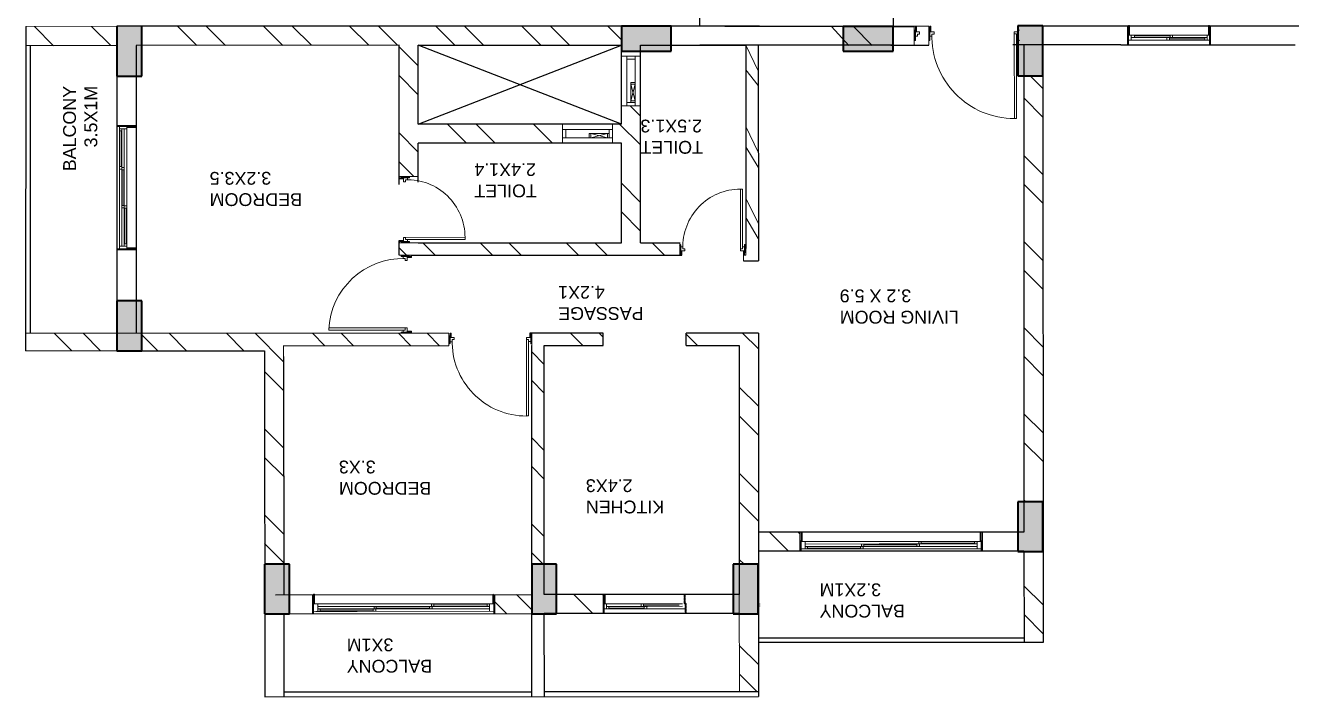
# Model space of a CAD drawing. Header units: metres. Extents: x 29392 to 32022, y 3934 to 33962.
# Drawn here: x 29439.86 to 29455.12, y 4125.89 to 4133.98 of the extents above; entities that cross this region are included whole.
import ezdxf

# ---------------------------------------------------------------- set-up
doc = ezdxf.new("R2010")
doc.units = ezdxf.units.M
doc.linetypes.add('DASHED2', pattern=[9.525, 6.35, -3.175])
doc.linetypes.add('HIDDEN2', pattern=[4.7625, 3.175, -1.5875])
for name, color, linetype, lineweight in [('COLUMN', 7, 'Continuous', 40), ('DOOR', 7, 'Continuous', 20), ('finiture', 7, 'Continuous', 20), ('text', 7, 'Continuous', 5)]:
    doc.layers.add(name, color=color, linetype=linetype, lineweight=lineweight)
doc.styles.add('Annotative', font='arial.ttf')

msp = doc.modelspace()

# ---------------------------------------------------------------- hatches: boundary and pattern name
h = msp.add_hatch()
h.set_pattern_fill('ANSI31', color=256, scale=0.002, angle=89.9774)
h.set_pattern_definition([(134.9774053, (29483.0238415, 3967.0144254), (-0.0044918984, -0.00448835702), [])])
h.paths.add_polyline_path([(29444.488, 4132.141, 1), (29444.488, 4132.153), (29444.397, 4132.153), (29444.397, 4132.141)])
h.paths.add_polyline_path([(29444.418, 4132.129), (29444.418, 4132.141), (29444.397, 4132.141), (29444.366, 4132.141), (29444.366, 4132.129)])
h.paths.add_polyline_path([(29444.488, 4131.36, 1), (29444.488, 4131.372), (29444.397, 4131.372), (29444.397, 4131.36)])
h.paths.add_polyline_path([(29444.419, 4131.372), (29444.419, 4131.384), (29444.367, 4131.384), (29444.367, 4131.372)])
h = msp.add_hatch()
h.set_pattern_fill('ANSI31', color=256, scale=0.002, angle=179.9774)
h.set_pattern_definition([(224.9774053, (29612.7015285, 4246.685973), (0.00448835702, -0.0044918984), [])])
h.paths.add_polyline_path([(29447.762, 4131.329, 1), (29447.75, 4131.329), (29447.75, 4131.238), (29447.762, 4131.238)])
h.paths.add_polyline_path([(29447.774, 4131.26), (29447.762, 4131.26), (29447.762, 4131.238), (29447.762, 4131.208), (29447.774, 4131.208)])
h.paths.add_polyline_path([(29448.543, 4131.33, 1), (29448.531, 4131.33), (29448.531, 4131.239), (29448.543, 4131.239)])
h.paths.add_polyline_path([(29448.531, 4131.26), (29448.519, 4131.26), (29448.519, 4131.209), (29448.531, 4131.209)])
at = {"layer": 'COLUMN'}
h = msp.add_hatch(color=256, dxfattribs=at)
h.dxf.hatch_style = 1
h.paths.add_polyline_path([(29441.266, 4133.966), (29440.966, 4133.966), (29440.966, 4133.366), (29441.266, 4133.366)])
h = msp.add_hatch(color=256, dxfattribs=at)
h.dxf.hatch_style = 1
h.paths.add_polyline_path([(29447.046, 4133.968), (29447.046, 4133.668), (29447.646, 4133.668), (29447.646, 4133.968)])
h = msp.add_hatch(color=256, dxfattribs=at)
h.dxf.hatch_style = 1
h.paths.add_polyline_path([(29449.72, 4133.965), (29449.72, 4133.665), (29450.32, 4133.665), (29450.32, 4133.965)])
h = msp.add_hatch(color=256, dxfattribs=at)
h.dxf.hatch_style = 1
h.paths.add_polyline_path([(29452.126, 4133.97), (29451.826, 4133.97), (29451.826, 4133.37), (29452.126, 4133.37)])
h = msp.add_hatch(color=256, dxfattribs=at)
h.dxf.hatch_style = 1
h.paths.add_polyline_path([(29441.266, 4130.657), (29440.966, 4130.657), (29440.966, 4130.057), (29441.266, 4130.057)])
h = msp.add_hatch(color=256, dxfattribs=at)
h.dxf.hatch_style = 1
h.paths.add_polyline_path([(29452.126, 4128.235), (29451.826, 4128.235), (29451.826, 4127.635), (29452.126, 4127.635)])
h = msp.add_hatch(color=256, dxfattribs=at)
h.dxf.hatch_style = 1
h.paths.add_polyline_path([(29443.044, 4127.486), (29442.744, 4127.486), (29442.744, 4126.886), (29443.044, 4126.886)])
h = msp.add_hatch(color=256, dxfattribs=at)
h.dxf.hatch_style = 1
h.paths.add_polyline_path([(29446.265, 4127.485), (29445.965, 4127.485), (29445.965, 4126.885), (29446.265, 4126.885)])
h = msp.add_hatch(color=256, dxfattribs=at)
h.dxf.hatch_style = 1
h.paths.add_polyline_path([(29448.695, 4127.485), (29448.395, 4127.485), (29448.395, 4126.885), (29448.695, 4126.885)])
at = {"layer": 'DOOR'}
h = msp.add_hatch(dxfattribs=at)
h.set_pattern_fill('ANSI31', color=256, scale=0.001, angle=-180.0226)
h.set_pattern_definition([(224.9774053, (29679.9136584, 4214.2165066), (0.00224417851, -0.0022459492), [])])
h.paths.add_polyline_path([(29454.133, 4133.748, 1), (29454.145, 4133.748), (29454.145, 4133.868), (29454.133, 4133.868)])
h.paths.add_polyline_path([(29454.121, 4133.859), (29454.133, 4133.859), (29454.133, 4133.97, 1), (29454.121, 4133.97)])
h.paths.add_polyline_path([(29453.147, 4133.748, 1), (29453.159, 4133.748), (29453.159, 4133.869), (29453.147, 4133.869)])
h.paths.add_polyline_path([(29453.159, 4133.859), (29453.171, 4133.859), (29453.171, 4133.971, 1), (29453.159, 4133.971)])
h = msp.add_hatch(dxfattribs=at)
h.set_pattern_fill('ANSI31', color=256, scale=0.001, angle=-90.0226)
h.set_pattern_definition([(314.9774053, (29404.5077694, 4331.2803297), (0.0022459492, 0.00224417851), [])])
h.paths.add_polyline_path([(29440.973, 4132.757, -1), (29440.973, 4132.769), (29441.094, 4132.769), (29441.094, 4132.757)])
h.paths.add_polyline_path([(29441.085, 4132.745), (29441.085, 4132.757), (29441.196, 4132.757, -1), (29441.196, 4132.745)])
h.paths.add_polyline_path([(29440.974, 4131.273, -1), (29440.974, 4131.285), (29441.094, 4131.285), (29441.094, 4131.273)])
h.paths.add_polyline_path([(29441.085, 4131.285), (29441.085, 4131.297), (29441.197, 4131.297, -1), (29441.197, 4131.285)])
h = msp.add_hatch(dxfattribs=at)
h.set_pattern_fill('ANSI31', color=256, scale=0.001, angle=-0.0226)
h.set_pattern_definition([(44.9774053, (29243.3362745, 4093.7765144), (-0.00224417851, 0.0022459492), [])])
h.paths.add_polyline_path([(29449.211, 4127.646, -1), (29449.199, 4127.646), (29449.199, 4127.766), (29449.211, 4127.766)])
h.paths.add_polyline_path([(29449.223, 4127.757), (29449.211, 4127.757), (29449.211, 4127.869, -1), (29449.223, 4127.869)])
h.paths.add_polyline_path([(29451.395, 4127.647, -1), (29451.383, 4127.647), (29451.383, 4127.767), (29451.395, 4127.767)])
h.paths.add_polyline_path([(29451.383, 4127.758), (29451.371, 4127.758), (29451.371, 4127.869, -1), (29451.383, 4127.869)])
h = msp.add_hatch(color=256, dxfattribs=at)
h.dxf.hatch_style = 1
h.paths.add_polyline_path([(29451.333, 4127.728), (29451.293, 4127.728), (29451.293, 4127.733), (29451.302, 4127.733), (29451.302, 4127.753), (29451.293, 4127.753), (29451.293, 4127.758), (29451.333, 4127.758)])
h.paths.add_polyline_path([(29450.66, 4127.733), (29450.673, 4127.733), (29450.673, 4127.728), (29450.633, 4127.728), (29450.633, 4127.758), (29450.673, 4127.758), (29450.673, 4127.753), (29450.66, 4127.753)])
h.paths.add_polyline_path([(29450.639, 4127.698), (29450.599, 4127.698), (29450.599, 4127.703), (29450.608, 4127.703), (29450.608, 4127.723), (29450.599, 4127.723), (29450.599, 4127.728), (29450.639, 4127.728)])
h.paths.add_polyline_path([(29449.967, 4127.703), (29449.979, 4127.703), (29449.979, 4127.697), (29449.939, 4127.697), (29449.939, 4127.728), (29449.979, 4127.728), (29449.979, 4127.723), (29449.967, 4127.723)])
h.paths.add_polyline_path([(29449.961, 4127.668), (29449.921, 4127.667), (29449.921, 4127.672), (29449.93, 4127.672), (29449.93, 4127.692), (29449.921, 4127.692), (29449.921, 4127.697), (29449.961, 4127.697)])
h.paths.add_polyline_path([(29449.288, 4127.672), (29449.301, 4127.672), (29449.301, 4127.667), (29449.261, 4127.667), (29449.261, 4127.697), (29449.301, 4127.697), (29449.301, 4127.692), (29449.288, 4127.692)])
h = msp.add_hatch(dxfattribs=at)
h.set_pattern_fill('ANSI31', color=256, scale=0.001, angle=-0.0226)
h.set_pattern_definition([(44.9774053, (29237.4615707, 4096.468831), (-0.00224417851, 0.0022459492), [])])
h.paths.add_polyline_path([(29443.337, 4126.894, -1), (29443.325, 4126.894), (29443.324, 4127.014), (29443.336, 4127.014)])
h.paths.add_polyline_path([(29443.348, 4127.005), (29443.336, 4127.005), (29443.336, 4127.116, -1), (29443.348, 4127.116)])
h.paths.add_polyline_path([(29445.52, 4126.894, -1), (29445.508, 4126.894), (29445.508, 4127.015), (29445.52, 4127.015)])
h.paths.add_polyline_path([(29445.508, 4127.006), (29445.496, 4127.006), (29445.496, 4127.117, -1), (29445.508, 4127.117)])
h = msp.add_hatch(color=256, dxfattribs=at)
h.dxf.hatch_style = 1
h.paths.add_polyline_path([(29445.458, 4126.976), (29445.418, 4126.976), (29445.418, 4126.981), (29445.427, 4126.981), (29445.427, 4127.001), (29445.418, 4127.001), (29445.418, 4127.006), (29445.458, 4127.006)])
h.paths.add_polyline_path([(29444.785, 4126.98), (29444.798, 4126.98), (29444.798, 4126.975), (29444.758, 4126.975), (29444.758, 4127.005), (29444.798, 4127.005), (29444.798, 4127), (29444.785, 4127)])
h.paths.add_polyline_path([(29444.765, 4126.945), (29444.725, 4126.945), (29444.725, 4126.95), (29444.733, 4126.95), (29444.733, 4126.97), (29444.725, 4126.97), (29444.725, 4126.975), (29444.765, 4126.975)])
h.paths.add_polyline_path([(29444.092, 4126.95), (29444.105, 4126.95), (29444.105, 4126.945), (29444.065, 4126.945), (29444.065, 4126.975), (29444.105, 4126.975), (29444.105, 4126.97), (29444.092, 4126.97)])
h.paths.add_polyline_path([(29444.087, 4126.915), (29444.046, 4126.915), (29444.046, 4126.92), (29444.055, 4126.92), (29444.055, 4126.94), (29444.046, 4126.94), (29444.046, 4126.945), (29444.086, 4126.945)])
h.paths.add_polyline_path([(29443.414, 4126.92), (29443.426, 4126.92), (29443.426, 4126.915), (29443.387, 4126.915), (29443.386, 4126.945), (29443.426, 4126.945), (29443.426, 4126.94), (29443.414, 4126.94)])
h = msp.add_hatch(dxfattribs=at)
h.set_pattern_fill('ANSI31', color=256, scale=0.001, angle=-0.0226)
h.set_pattern_definition([(44.9774053, (29254.1631706, 4096.4322447), (-0.00224417851, 0.0022459492), [])])
h.paths.add_polyline_path([(29446.84, 4126.895, -1), (29446.828, 4126.895), (29446.828, 4127.015), (29446.84, 4127.015)])
h.paths.add_polyline_path([(29446.852, 4127.006), (29446.84, 4127.006), (29446.84, 4127.118, -1), (29446.852, 4127.118)])
h.paths.add_polyline_path([(29447.826, 4126.895, -1), (29447.814, 4126.895), (29447.814, 4127.016), (29447.826, 4127.016)])
h.paths.add_polyline_path([(29447.814, 4127.007), (29447.802, 4127.007), (29447.802, 4127.118, -1), (29447.814, 4127.118)])
at = {"layer": 'text'}
h = msp.add_hatch(dxfattribs=at)
h.set_pattern_fill('ANSI32', color=256, scale=0.077, angle=-90)
h.set_pattern_definition([(315, (25705.7875, 33365.078), (0.518609791, 0.518609791), []), (315, (25705.7875, 33364.7323), (0.518609791, 0.518609791), [])])
h.paths.add_polyline_path([(29452.128, 4128.235), (29452.126, 4133.37), (29451.896, 4133.37), (29451.898, 4128.235)])
h.paths.add_polyline_path([(29444.967, 4130.117), (29444.967, 4130.267), (29441.266, 4130.266), (29441.266, 4130.057), (29442.745, 4130.057), (29442.746, 4127.486), (29442.976, 4127.486), (29442.975, 4129.988), (29442.975, 4130.116)])
h.paths.add_polyline_path([(29446.117, 4127.485), (29446.117, 4130.118), (29446.827, 4130.118), (29446.827, 4130.268), (29445.967, 4130.268), (29445.967, 4130.118), (29445.967, 4127.485)])
h.paths.add_polyline_path([(29446.826, 4126.888), (29446.826, 4127.118), (29446.265, 4127.118), (29446.265, 4126.888)])
h.paths.add_polyline_path([(29445.965, 4126.888), (29445.965, 4127.118), (29445.522, 4127.117), (29445.522, 4126.887)])
h.paths.add_polyline_path([(29448.698, 4127.485), (29448.697, 4130.269), (29447.827, 4130.268), (29447.827, 4130.118), (29448.466, 4130.119), (29448.467, 4127.485)])
h.paths.add_polyline_path([(29449.197, 4127.639), (29449.197, 4127.869), (29448.698, 4127.869), (29448.698, 4127.639)])
h.paths.add_polyline_path([(29440.966, 4130.057), (29440.966, 4130.266), (29439.862, 4130.266), (29439.862, 4130.057)])
h.paths.add_polyline_path([(29440.966, 4133.733), (29440.966, 4133.966), (29439.866, 4133.962), (29439.865, 4133.732)])
h.paths.add_polyline_path([(29444.366, 4133.737), (29444.366, 4132.157), (29444.596, 4132.157), (29444.596, 4132.557), (29446.338, 4132.558), (29446.338, 4132.788), (29444.596, 4132.787), (29444.596, 4133.737), (29447.046, 4133.738), (29447.046, 4133.968), (29441.266, 4133.966), (29441.266, 4133.736)])
h.paths.add_polyline_path([(29447.747, 4131.208), (29447.747, 4131.358), (29447.277, 4131.358), (29447.276, 4133.008), (29447.046, 4133.008), (29447.046, 4132.788), (29446.938, 4132.788), (29446.938, 4132.558), (29447.046, 4132.558), (29447.047, 4131.358), (29444.597, 4131.357), (29444.367, 4131.357), (29444.367, 4131.207), (29444.517, 4131.207)])
h.paths.add_polyline_path([(29452.129, 4126.54), (29452.128, 4127.635), (29451.898, 4127.635), (29451.899, 4126.54), (29451.929, 4126.54)])
h.paths.add_polyline_path([(29448.698, 4125.945), (29448.698, 4126.885), (29448.467, 4126.885), (29448.468, 4125.945)])

# ---------------------------------------------------------------- linework, layer by layer
for p, q in [((29447.991, 4133.968), (29447.991, 4136.679)), ((29450.32, 4136.679), (29450.32, 4133.741)), ((29439.866, 4133.962), (29439.862, 4130.057)), ((29448.709, 4133.969), (29440.966, 4133.966)), ((29440.966, 4133.966), (29440.966, 4130.057)), ((29450.091, 4133.965), (29448.291, 4133.965)), ((29450.752, 4133.965), (29448.709, 4133.969)), ((29450.32, 4133.965), (29450.573, 4133.965)), ((29451.82, 4133.97), (29455.434, 4133.971)), ((29452.126, 4133.97), (29452.129, 4126.54)), ((29440.966, 4133.733), (29439.866, 4133.732)), ((29439.922, 4133.732), (29439.922, 4130.266)), ((29444.366, 4133.737), (29441.196, 4133.736)), ((29441.196, 4133.736), (29441.197, 4130.266)), ((29444.366, 4132.059), (29444.366, 4133.737)), ((29444.596, 4133.737), (29447.046, 4133.738)), ((29444.596, 4132.787), (29447.046, 4133.738)), ((29444.596, 4132.787), (29444.596, 4133.737)), ((29447.046, 4132.788), (29444.596, 4133.737)), ((29447.046, 4132.788), (29447.046, 4133.738)), ((29447.276, 4133.738), (29448.546, 4133.739)), ((29447.277, 4131.358), (29447.276, 4133.738)), ((29447.991, 4133.741), (29450.32, 4133.741)), ((29450.091, 4133.738), (29447.991, 4133.738)), ((29448.546, 4133.739), (29448.547, 4131.289)), ((29448.696, 4133.739), (29448.697, 4131.139)), ((29450.295, 4133.739), (29450.752, 4133.739)), ((29450.32, 4133.739), (29450.573, 4133.739)), ((29453.065, 4133.741), (29451.765, 4133.741)), ((29451.896, 4133.74), (29451.898, 4127.87)), ((29453.065, 4133.741), (29455.165, 4133.741)), ((29447.046, 4132.788), (29444.596, 4132.787)), ((29447.046, 4132.558), (29444.596, 4132.557)), ((29444.596, 4132.087), (29444.596, 4132.557)), ((29447.047, 4131.358), (29447.046, 4132.558)), ((29444.367, 4131.207), (29444.367, 4131.384)), ((29444.367, 4131.384), (29444.367, 4131.357)), ((29444.597, 4131.357), (29447.047, 4131.358)), ((29447.277, 4131.358), (29447.75, 4131.358)), ((29444.517, 4131.207), (29447.774, 4131.208)), ((29444.517, 4131.181), (29444.517, 4131.207)), ((29448.519, 4131.139), (29448.697, 4131.139)), ((29444.517, 4130.267), (29444.517, 4130.293)), ((29446.827, 4130.268), (29445.941, 4130.268)), ((29446.827, 4130.118), (29446.827, 4130.268)), ((29446.827, 4130.118), (29446.827, 4130.268)), ((29448.697, 4130.269), (29447.827, 4130.268)), ((29447.827, 4130.118), (29447.827, 4130.268)), ((29448.697, 4130.269), (29448.698, 4125.889)), ((29440.966, 4130.057), (29442.745, 4130.057)), ((29442.745, 4130.057), (29442.747, 4125.887)), ((29445.967, 4127.118), (29445.967, 4130.118)), ((29446.117, 4127.118), (29446.117, 4130.118)), ((29446.117, 4130.118), (29446.827, 4130.118)), ((29447.827, 4130.118), (29448.467, 4130.119)), ((29448.466, 4130.119), (29448.467, 4127.119)), ((29442.975, 4129.988), (29442.977, 4127.118)), ((29451.897, 4127.87), (29448.697, 4127.869)), ((29451.897, 4127.64), (29448.697, 4127.639)), ((29451.898, 4127.64), (29451.899, 4126.54)), ((29442.877, 4127.116), (29445.967, 4127.118)), ((29448.467, 4127.119), (29446.117, 4127.118)), ((29442.877, 4126.886), (29445.967, 4126.888)), ((29442.977, 4126.888), (29442.977, 4125.888)), ((29445.968, 4125.888), (29445.967, 4126.888)), ((29448.467, 4126.889), (29446.117, 4126.888)), ((29446.118, 4125.888), (29446.117, 4126.888)), ((29451.899, 4126.594), (29448.693, 4126.592)), ((29451.929, 4126.54), (29448.698, 4126.539)), ((29452.129, 4126.54), (29448.698, 4126.539)), ((29442.977, 4125.944), (29445.968, 4125.945)), ((29448.698, 4125.945), (29446.118, 4125.944)), ((29442.747, 4125.887), (29448.698, 4125.889))]:
    msp.add_line(p, q)
at = {"layer": 'COLUMN'}
for p, q in [((29440.966, 4133.966), (29440.966, 4133.366)), ((29441.266, 4133.366), (29441.266, 4133.966)), ((29447.646, 4133.968), (29447.046, 4133.968)), ((29447.046, 4133.968), (29447.046, 4133.668)), ((29447.646, 4133.668), (29447.646, 4133.968)), ((29450.32, 4133.965), (29449.72, 4133.965)), ((29449.72, 4133.965), (29449.72, 4133.665)), ((29450.32, 4133.665), (29450.32, 4133.965)), ((29452.126, 4133.97), (29451.826, 4133.97)), ((29451.826, 4133.97), (29451.826, 4133.37)), ((29452.126, 4133.37), (29452.126, 4133.97)), ((29447.046, 4133.668), (29447.646, 4133.668)), ((29449.72, 4133.665), (29450.32, 4133.665)), ((29440.966, 4133.366), (29441.266, 4133.366)), ((29451.826, 4133.37), (29452.126, 4133.37)), ((29441.266, 4130.657), (29440.966, 4130.657)), ((29440.966, 4130.657), (29440.966, 4130.057)), ((29441.266, 4130.057), (29441.266, 4130.657)), ((29440.966, 4130.057), (29441.266, 4130.057)), ((29452.126, 4128.235), (29451.826, 4128.235)), ((29451.826, 4128.235), (29451.826, 4127.635)), ((29452.126, 4127.635), (29452.126, 4128.235)), ((29451.826, 4127.635), (29452.126, 4127.635)), ((29443.044, 4127.486), (29442.744, 4127.486)), ((29442.744, 4127.486), (29442.744, 4126.886)), ((29443.044, 4126.886), (29443.044, 4127.486)), ((29446.265, 4127.485), (29445.965, 4127.485)), ((29445.965, 4127.485), (29445.965, 4126.885)), ((29446.265, 4126.885), (29446.265, 4127.485)), ((29448.695, 4127.485), (29448.395, 4127.485)), ((29448.395, 4127.485), (29448.395, 4126.885)), ((29448.695, 4126.885), (29448.695, 4127.485)), ((29442.744, 4126.886), (29443.044, 4126.886)), ((29445.965, 4126.885), (29446.265, 4126.885)), ((29448.395, 4126.885), (29448.695, 4126.885))]:
    msp.add_line(p, q, dxfattribs=at)
at = {"layer": 'DOOR'}
for p, q in [((29450.573, 4133.965), (29450.573, 4133.739)), ((29450.577, 4133.92), (29450.577, 4133.799)), ((29450.589, 4133.92), (29450.577, 4133.92)), ((29450.589, 4133.969), (29450.589, 4133.799)), ((29450.601, 4133.969), (29450.589, 4133.969)), ((29450.639, 4133.898), (29450.589, 4133.898)), ((29450.589, 4133.898), (29450.601, 4133.898)), ((29450.601, 4133.898), (29450.601, 4133.969)), ((29450.639, 4133.873), (29450.614, 4133.873)), ((29450.614, 4133.873), (29450.614, 4133.848)), ((29450.639, 4133.898), (29450.639, 4133.873)), ((29450.752, 4133.965), (29450.752, 4133.739)), ((29450.752, 4133.92), (29450.752, 4133.799)), ((29450.764, 4133.92), (29450.752, 4133.92)), ((29450.764, 4133.969), (29450.764, 4133.799)), ((29450.776, 4133.969), (29450.764, 4133.969)), ((29450.814, 4133.898), (29450.764, 4133.898)), ((29450.764, 4133.898), (29450.776, 4133.898)), ((29450.776, 4133.898), (29450.776, 4133.969)), ((29450.814, 4133.873), (29450.789, 4133.873)), ((29450.789, 4133.873), (29450.789, 4133.848)), ((29450.814, 4133.898), (29450.814, 4133.873)), ((29451.782, 4133.899), (29451.832, 4133.899)), ((29451.782, 4133.899), (29451.782, 4133.874)), ((29451.782, 4133.874), (29451.807, 4133.874)), ((29451.783, 4132.856), (29451.782, 4133.874)), ((29451.807, 4133.874), (29451.807, 4133.849)), ((29451.807, 4133.874), (29451.808, 4132.856)), ((29451.82, 4133.899), (29451.82, 4133.97)), ((29451.82, 4133.97), (29451.832, 4133.97)), ((29451.832, 4133.899), (29451.82, 4133.899)), ((29451.832, 4133.97), (29451.832, 4133.8)), ((29451.832, 4133.92), (29451.844, 4133.92)), ((29453.145, 4133.971), (29453.145, 4133.741)), ((29453.147, 4133.869), (29453.147, 4133.748)), ((29453.159, 4133.869), (29453.147, 4133.869)), ((29453.159, 4133.971), (29453.159, 4133.748)), ((29453.189, 4133.859), (29453.159, 4133.859)), ((29453.159, 4133.859), (29453.189, 4133.859)), ((29453.171, 4133.859), (29453.171, 4133.971)), ((29453.189, 4133.799), (29453.189, 4133.859)), ((29454.133, 4133.859), (29453.189, 4133.859)), ((29453.189, 4133.829), (29453.189, 4133.859)), ((29453.239, 4133.859), (29453.239, 4133.854)), ((29453.687, 4133.859), (29453.647, 4133.859)), ((29453.647, 4133.859), (29453.647, 4133.854)), ((29453.687, 4133.829), (29453.687, 4133.859)), ((29454.108, 4133.859), (29454.108, 4133.799)), ((29454.121, 4133.859), (29454.121, 4133.97)), ((29454.133, 4133.97), (29454.133, 4133.748)), ((29454.133, 4133.868), (29454.145, 4133.868)), ((29454.133, 4133.859), (29454.133, 4133.769)), ((29454.145, 4133.868), (29454.145, 4133.748)), ((29454.147, 4133.741), (29454.147, 4133.971)), ((29450.614, 4133.848), (29450.589, 4133.848)), ((29450.789, 4133.848), (29450.764, 4133.848)), ((29451.807, 4133.849), (29451.832, 4133.849)), ((29453.159, 4133.847), (29453.159, 4133.757)), ((29454.133, 4133.799), (29453.159, 4133.799)), ((29454.108, 4133.829), (29453.189, 4133.829)), ((29453.608, 4133.829), (29453.189, 4133.829)), ((29453.66, 4133.854), (29453.231, 4133.854)), ((29453.231, 4133.834), (29453.231, 4133.854)), ((29453.66, 4133.834), (29453.231, 4133.834)), ((29453.239, 4133.834), (29453.239, 4133.829)), ((29454.108, 4133.799), (29453.608, 4133.799)), ((29453.62, 4133.799), (29453.62, 4133.829)), ((29453.62, 4133.829), (29453.66, 4133.829)), ((29453.647, 4133.834), (29453.647, 4133.829)), ((29454.08, 4133.824), (29453.651, 4133.824)), ((29453.651, 4133.804), (29453.651, 4133.824)), ((29454.08, 4133.804), (29453.651, 4133.804)), ((29453.66, 4133.834), (29453.66, 4133.854)), ((29453.66, 4133.829), (29453.66, 4133.824)), ((29453.66, 4133.804), (29453.66, 4133.799)), ((29453.667, 4133.829), (29453.687, 4133.829)), ((29454.108, 4133.799), (29454.058, 4133.799)), ((29454.108, 4133.829), (29454.068, 4133.829)), ((29454.068, 4133.829), (29454.068, 4133.824)), ((29454.068, 4133.804), (29454.068, 4133.799)), ((29454.08, 4133.804), (29454.08, 4133.824)), ((29454.108, 4133.829), (29454.088, 4133.829)), ((29454.108, 4133.799), (29454.108, 4133.829)), ((29447.046, 4133.608), (29447.276, 4133.608)), ((29447.111, 4133.008), (29447.111, 4133.608)), ((29447.111, 4133.568), (29447.211, 4133.568)), ((29447.211, 4133.008), (29447.211, 4133.608)), ((29447.161, 4133.268), (29447.161, 4133.288)), ((29447.161, 4133.288), (29447.211, 4133.288)), ((29447.161, 4133.068), (29447.161, 4133.268)), ((29447.161, 4133.268), (29447.211, 4133.268)), ((29447.276, 4133.008), (29447.046, 4133.008)), ((29447.211, 4133.048), (29447.111, 4133.048)), ((29447.161, 4133.048), (29447.161, 4133.068)), ((29447.161, 4133.068), (29447.211, 4133.068)), ((29446.338, 4132.788), (29446.338, 4132.558)), ((29446.938, 4132.558), (29446.938, 4132.788)), ((29451.808, 4132.856), (29451.783, 4132.856)), ((29440.966, 4132.771), (29441.196, 4132.771)), ((29441.094, 4132.769), (29440.973, 4132.769)), ((29441.196, 4132.757), (29440.973, 4132.757)), ((29441.085, 4132.757), (29440.995, 4132.757)), ((29440.995, 4132.757), (29440.995, 4131.285)), ((29441.085, 4132.732), (29440.995, 4132.732)), ((29440.995, 4132.732), (29441.025, 4132.732)), ((29440.995, 4132.732), (29440.995, 4132.682)), ((29440.995, 4132.732), (29440.995, 4132.232)), ((29441, 4132.692), (29440.995, 4132.692)), ((29441, 4132.705), (29441, 4132.275)), ((29441, 4132.705), (29441.02, 4132.705)), ((29441.02, 4132.705), (29441.02, 4132.275)), ((29441.025, 4132.692), (29441.02, 4132.692)), ((29441.025, 4132.732), (29441.025, 4131.315)), ((29441.025, 4132.732), (29441.025, 4132.712)), ((29441.025, 4132.732), (29441.025, 4132.692)), ((29441.085, 4132.732), (29441.055, 4132.732)), ((29441.055, 4132.732), (29441.055, 4131.315)), ((29441.085, 4131.285), (29441.085, 4132.757)), ((29441.085, 4132.757), (29441.085, 4132.732)), ((29441.085, 4132.745), (29441.196, 4132.745)), ((29441.094, 4132.757), (29441.094, 4132.769)), ((29446.938, 4132.723), (29446.338, 4132.723)), ((29446.378, 4132.723), (29446.378, 4132.623)), ((29446.678, 4132.673), (29446.658, 4132.673)), ((29446.658, 4132.673), (29446.658, 4132.623)), ((29446.878, 4132.673), (29446.678, 4132.673)), ((29446.678, 4132.673), (29446.678, 4132.623)), ((29446.898, 4132.673), (29446.878, 4132.673)), ((29446.878, 4132.673), (29446.878, 4132.623)), ((29446.898, 4132.623), (29446.898, 4132.723)), ((29446.938, 4132.623), (29446.338, 4132.623)), ((29441, 4132.284), (29440.995, 4132.284)), ((29440.995, 4132.244), (29441.025, 4132.244)), ((29441, 4132.275), (29441.02, 4132.275)), ((29441.025, 4132.284), (29441.02, 4132.284)), ((29441.025, 4132.244), (29441.025, 4132.284)), ((29441.025, 4132.265), (29441.055, 4132.265)), ((29441.025, 4132.244), (29441.025, 4132.264)), ((29441.025, 4132.232), (29441.025, 4131.732)), ((29441.03, 4132.225), (29441.025, 4132.225)), ((29441.03, 4132.237), (29441.03, 4131.808)), ((29441.03, 4132.237), (29441.05, 4132.237)), ((29441.05, 4132.237), (29441.05, 4131.808)), ((29441.055, 4132.225), (29441.05, 4132.225)), ((29441.055, 4132.265), (29441.055, 4132.225)), ((29444.596, 4132.157), (29444.366, 4132.157)), ((29444.366, 4132.141), (29444.488, 4132.141)), ((29444.366, 4132.141), (29444.366, 4132.129)), ((29444.418, 4132.129), (29444.366, 4132.129)), ((29444.397, 4132.153), (29444.488, 4132.153)), ((29444.397, 4132.141), (29444.397, 4132.153)), ((29444.418, 4132.091), (29444.418, 4132.141)), ((29444.418, 4132.141), (29444.418, 4132.129)), ((29444.418, 4132.091), (29444.443, 4132.091)), ((29444.443, 4132.091), (29444.443, 4132.116)), ((29444.468, 4132.116), (29444.443, 4132.116)), ((29444.468, 4132.116), (29444.468, 4132.141)), ((29448.506, 4132.004), (29448.481, 4132.004)), ((29448.481, 4132.004), (29448.481, 4131.285)), ((29448.506, 4131.285), (29448.506, 4132.004)), ((29441.03, 4131.817), (29441.025, 4131.817)), ((29441.025, 4131.777), (29441.055, 4131.777)), ((29441.03, 4131.808), (29441.05, 4131.808)), ((29441.055, 4131.817), (29441.05, 4131.817)), ((29441.055, 4131.315), (29441.055, 4131.815)), ((29441.085, 4131.803), (29441.055, 4131.803)), ((29441.06, 4131.763), (29441.055, 4131.763)), ((29441.06, 4131.776), (29441.06, 4131.346)), ((29441.06, 4131.776), (29441.08, 4131.776)), ((29441.08, 4131.776), (29441.08, 4131.346)), ((29441.085, 4131.763), (29441.08, 4131.763)), ((29441.085, 4131.763), (29441.085, 4131.803)), ((29444.419, 4131.422), (29444.419, 4131.372)), ((29444.419, 4131.422), (29444.444, 4131.422)), ((29445.163, 4131.423), (29444.444, 4131.422)), ((29444.444, 4131.422), (29444.444, 4131.397)), ((29445.163, 4131.398), (29445.163, 4131.423)), ((29441.197, 4131.271), (29440.967, 4131.271)), ((29441.197, 4131.285), (29440.974, 4131.285)), ((29441.094, 4131.273), (29440.974, 4131.273)), ((29441.073, 4131.285), (29440.983, 4131.285)), ((29440.995, 4131.285), (29440.995, 4131.315)), ((29440.995, 4131.315), (29441.085, 4131.315)), ((29441.06, 4131.355), (29441.055, 4131.355)), ((29441.06, 4131.346), (29441.08, 4131.346)), ((29441.085, 4131.355), (29441.08, 4131.355)), ((29441.085, 4131.315), (29441.085, 4131.355)), ((29441.085, 4131.297), (29441.197, 4131.297)), ((29441.094, 4131.285), (29441.094, 4131.273)), ((29444.419, 4131.384), (29444.367, 4131.384)), ((29444.367, 4131.372), (29444.367, 4131.384)), ((29444.367, 4131.372), (29444.488, 4131.372)), ((29444.367, 4131.357), (29444.597, 4131.357)), ((29444.397, 4131.372), (29444.397, 4131.36)), ((29444.397, 4131.36), (29444.488, 4131.36)), ((29444.419, 4131.372), (29444.419, 4131.384)), ((29444.444, 4131.397), (29445.163, 4131.398)), ((29444.469, 4131.397), (29444.444, 4131.397)), ((29444.469, 4131.397), (29444.469, 4131.372)), ((29447.75, 4131.359), (29447.75, 4131.208)), ((29447.75, 4131.238), (29447.75, 4131.329)), ((29447.762, 4131.208), (29447.762, 4131.329)), ((29447.787, 4131.31), (29447.762, 4131.31)), ((29447.787, 4131.31), (29447.787, 4131.285)), ((29447.812, 4131.285), (29447.787, 4131.285)), ((29447.812, 4131.26), (29447.812, 4131.285)), ((29448.481, 4131.26), (29448.481, 4131.285)), ((29448.481, 4131.285), (29448.506, 4131.285)), ((29448.506, 4131.31), (29448.531, 4131.31)), ((29448.506, 4131.31), (29448.506, 4131.285)), ((29448.531, 4131.209), (29448.531, 4131.33)), ((29448.543, 4131.239), (29448.543, 4131.33)), ((29448.547, 4131.209), (29448.547, 4131.359)), ((29444.367, 4131.207), (29444.517, 4131.207)), ((29444.487, 4131.205), (29444.396, 4131.205)), ((29444.517, 4131.193), (29444.396, 4131.193)), ((29444.415, 4131.168), (29444.415, 4131.193)), ((29444.415, 4131.168), (29444.44, 4131.168)), ((29444.44, 4131.143), (29444.44, 4131.168)), ((29444.465, 4131.143), (29444.44, 4131.143)), ((29444.465, 4131.143), (29444.465, 4131.193)), ((29444.465, 4131.193), (29444.465, 4131.181)), ((29444.465, 4131.181), (29444.517, 4131.181)), ((29444.487, 4131.193), (29444.487, 4131.205)), ((29444.517, 4131.193), (29444.517, 4131.181)), ((29447.762, 4131.238), (29447.75, 4131.238)), ((29447.812, 4131.26), (29447.762, 4131.26)), ((29447.762, 4131.26), (29447.774, 4131.26)), ((29447.762, 4131.208), (29447.774, 4131.208)), ((29447.774, 4131.26), (29447.774, 4131.208)), ((29448.481, 4131.26), (29448.531, 4131.26)), ((29448.531, 4131.26), (29448.519, 4131.26)), ((29448.519, 4131.26), (29448.519, 4131.209)), ((29448.531, 4131.209), (29448.519, 4131.209)), ((29448.531, 4131.239), (29448.543, 4131.239)), ((29443.519, 4130.306), (29443.519, 4130.331)), ((29443.519, 4130.331), (29444.44, 4130.331)), ((29444.44, 4130.306), (29443.519, 4130.306)), ((29444.517, 4130.267), (29444.367, 4130.267)), ((29444.517, 4130.281), (29444.396, 4130.281)), ((29444.487, 4130.269), (29444.396, 4130.269)), ((29444.415, 4130.306), (29444.415, 4130.281)), ((29444.415, 4130.306), (29444.44, 4130.306)), ((29444.465, 4130.331), (29444.44, 4130.331)), ((29444.44, 4130.331), (29444.44, 4130.306)), ((29444.465, 4130.331), (29444.465, 4130.281)), ((29444.465, 4130.281), (29444.465, 4130.293)), ((29444.465, 4130.293), (29444.517, 4130.293)), ((29444.487, 4130.281), (29444.487, 4130.269)), ((29444.517, 4130.281), (29444.517, 4130.293)), ((29444.967, 4130.117), (29444.967, 4130.267)), ((29444.97, 4130.237), (29444.97, 4130.146)), ((29444.982, 4130.237), (29444.97, 4130.237)), ((29444.982, 4130.267), (29444.982, 4130.146)), ((29444.982, 4130.267), (29444.994, 4130.267)), ((29445.032, 4130.215), (29444.982, 4130.215)), ((29444.982, 4130.215), (29444.994, 4130.215)), ((29444.994, 4130.215), (29444.994, 4130.267)), ((29445.032, 4130.215), (29445.032, 4130.19)), ((29445.903, 4130.216), (29445.953, 4130.216)), ((29445.903, 4130.216), (29445.903, 4130.191)), ((29445.941, 4130.216), (29445.941, 4130.268)), ((29445.953, 4130.268), (29445.941, 4130.268)), ((29445.953, 4130.216), (29445.941, 4130.216)), ((29445.953, 4130.268), (29445.953, 4130.146)), ((29445.953, 4130.237), (29445.965, 4130.237)), ((29445.965, 4130.237), (29445.965, 4130.146)), ((29445.967, 4130.268), (29445.967, 4130.118)), ((29445.007, 4130.165), (29444.982, 4130.165)), ((29445.032, 4130.19), (29445.007, 4130.19)), ((29445.007, 4130.165), (29445.007, 4130.19)), ((29445.903, 4130.191), (29445.928, 4130.191)), ((29445.903, 4129.27), (29445.903, 4130.191)), ((29445.928, 4130.166), (29445.928, 4130.191)), ((29445.928, 4130.191), (29445.928, 4129.27)), ((29445.928, 4130.166), (29445.953, 4130.166)), ((29445.928, 4129.27), (29445.903, 4129.27)), ((29449.197, 4127.639), (29449.197, 4127.869)), ((29449.199, 4127.766), (29449.199, 4127.646)), ((29449.211, 4127.766), (29449.199, 4127.766)), ((29449.211, 4127.869), (29449.211, 4127.646)), ((29451.383, 4127.758), (29449.211, 4127.757)), ((29449.211, 4127.757), (29449.211, 4127.667)), ((29449.211, 4127.757), (29449.236, 4127.757)), ((29449.223, 4127.757), (29449.223, 4127.869)), ((29449.261, 4127.757), (29449.261, 4127.667)), ((29450.653, 4127.758), (29450.613, 4127.758)), ((29450.673, 4127.758), (29450.633, 4127.758)), ((29450.633, 4127.758), (29450.633, 4127.728)), ((29450.66, 4127.753), (29451.302, 4127.753)), ((29450.66, 4127.733), (29450.66, 4127.753)), ((29450.673, 4127.758), (29450.673, 4127.753)), ((29451.293, 4127.758), (29451.293, 4127.753)), ((29451.333, 4127.758), (29451.293, 4127.758)), ((29451.302, 4127.733), (29451.302, 4127.753)), ((29451.333, 4127.758), (29451.333, 4127.668)), ((29451.383, 4127.758), (29451.333, 4127.758)), ((29451.383, 4127.758), (29451.358, 4127.758)), ((29451.371, 4127.758), (29451.371, 4127.869)), ((29451.383, 4127.869), (29451.383, 4127.647)), ((29451.383, 4127.767), (29451.395, 4127.767)), ((29451.395, 4127.767), (29451.395, 4127.647)), ((29451.397, 4127.87), (29451.397, 4127.64)), ((29449.211, 4127.667), (29451.383, 4127.668)), ((29449.236, 4127.667), (29449.736, 4127.667)), ((29449.261, 4127.727), (29451.333, 4127.728)), ((29449.261, 4127.697), (29451.333, 4127.698)), ((29449.261, 4127.667), (29449.261, 4127.697)), ((29449.261, 4127.697), (29449.281, 4127.697)), ((29449.261, 4127.697), (29449.301, 4127.697)), ((29449.261, 4127.667), (29449.311, 4127.667)), ((29449.288, 4127.692), (29449.93, 4127.692)), ((29449.288, 4127.672), (29449.288, 4127.692)), ((29449.288, 4127.672), (29449.93, 4127.672)), ((29449.301, 4127.697), (29449.301, 4127.692)), ((29449.301, 4127.672), (29449.301, 4127.667)), ((29449.736, 4127.697), (29450.236, 4127.698)), ((29449.921, 4127.697), (29449.921, 4127.692)), ((29449.921, 4127.672), (29449.921, 4127.667)), ((29449.93, 4127.672), (29449.93, 4127.692)), ((29449.939, 4127.697), (29449.939, 4127.728)), ((29449.961, 4127.668), (29449.961, 4127.697)), ((29449.967, 4127.723), (29450.608, 4127.723)), ((29449.967, 4127.703), (29449.967, 4127.723)), ((29449.967, 4127.703), (29450.608, 4127.703)), ((29449.979, 4127.728), (29449.979, 4127.723)), ((29449.979, 4127.703), (29449.979, 4127.697)), ((29451.333, 4127.728), (29450.153, 4127.728)), ((29450.599, 4127.728), (29450.599, 4127.723)), ((29450.599, 4127.703), (29450.599, 4127.698)), ((29450.608, 4127.703), (29450.608, 4127.723)), ((29450.639, 4127.698), (29450.639, 4127.728)), ((29450.66, 4127.733), (29451.302, 4127.733)), ((29450.673, 4127.733), (29450.673, 4127.728)), ((29451.293, 4127.733), (29451.293, 4127.728)), ((29451.383, 4127.745), (29451.383, 4127.655)), ((29443.322, 4126.886), (29443.322, 4127.116)), ((29443.324, 4127.014), (29443.325, 4126.894)), ((29443.336, 4127.014), (29443.324, 4127.014)), ((29443.336, 4127.116), (29443.337, 4126.894)), ((29445.508, 4127.006), (29443.336, 4127.005)), ((29443.336, 4127.005), (29443.337, 4126.915)), ((29443.336, 4127.005), (29443.361, 4127.005)), ((29443.348, 4127.005), (29443.348, 4127.116)), ((29443.386, 4127.005), (29443.387, 4126.915)), ((29444.778, 4127.005), (29444.738, 4127.005)), ((29444.798, 4127.005), (29444.758, 4127.005)), ((29444.758, 4127.005), (29444.758, 4126.975)), ((29444.785, 4127), (29445.427, 4127.001)), ((29444.785, 4126.98), (29444.785, 4127)), ((29444.798, 4127.005), (29444.798, 4127)), ((29445.418, 4127.006), (29445.418, 4127.001)), ((29445.458, 4127.006), (29445.418, 4127.006)), ((29445.427, 4126.981), (29445.427, 4127.001)), ((29445.458, 4127.006), (29445.458, 4126.916)), ((29445.508, 4127.006), (29445.458, 4127.006)), ((29445.508, 4127.006), (29445.483, 4127.006)), ((29445.496, 4127.006), (29445.496, 4127.117)), ((29445.508, 4127.117), (29445.508, 4126.894)), ((29445.508, 4127.015), (29445.52, 4127.015)), ((29445.508, 4126.993), (29445.508, 4126.903)), ((29445.52, 4127.015), (29445.52, 4126.894)), ((29445.522, 4127.117), (29445.522, 4126.887)), ((29446.826, 4126.888), (29446.826, 4127.118)), ((29446.828, 4127.015), (29446.828, 4126.895)), ((29446.84, 4127.015), (29446.828, 4127.015)), ((29446.84, 4127.118), (29446.84, 4126.895)), ((29446.84, 4127.006), (29447.784, 4127.007)), ((29446.84, 4127.006), (29446.84, 4126.916)), ((29446.852, 4127.006), (29446.852, 4127.118)), ((29446.865, 4127.006), (29446.865, 4126.946)), ((29447.286, 4126.976), (29447.286, 4127.006)), ((29447.286, 4127.006), (29447.326, 4127.006)), ((29447.313, 4127.001), (29447.742, 4127.002)), ((29447.313, 4126.981), (29447.313, 4127.001)), ((29447.326, 4127.006), (29447.326, 4127.001)), ((29448.715, 4127.007), (29448.715, 4127.002)), ((29443.337, 4126.915), (29445.508, 4126.916)), ((29443.362, 4126.915), (29443.862, 4126.915)), ((29443.386, 4126.975), (29445.458, 4126.976)), ((29443.386, 4126.945), (29445.458, 4126.946)), ((29443.387, 4126.915), (29443.386, 4126.945)), ((29443.386, 4126.945), (29443.406, 4126.945)), ((29443.386, 4126.945), (29443.426, 4126.945)), ((29443.387, 4126.915), (29443.437, 4126.915)), ((29443.414, 4126.94), (29444.055, 4126.94)), ((29443.414, 4126.92), (29443.414, 4126.94)), ((29443.414, 4126.92), (29444.055, 4126.92)), ((29443.426, 4126.945), (29443.426, 4126.94)), ((29443.426, 4126.92), (29443.426, 4126.915)), ((29443.861, 4126.945), (29444.361, 4126.945)), ((29444.046, 4126.945), (29444.046, 4126.94)), ((29444.046, 4126.92), (29444.046, 4126.915)), ((29444.055, 4126.92), (29444.055, 4126.94)), ((29444.065, 4126.945), (29444.065, 4126.975)), ((29444.087, 4126.915), (29444.086, 4126.945)), ((29444.092, 4126.97), (29444.733, 4126.97)), ((29444.092, 4126.95), (29444.092, 4126.97)), ((29444.092, 4126.95), (29444.733, 4126.95)), ((29444.105, 4126.975), (29444.105, 4126.97)), ((29444.105, 4126.95), (29444.105, 4126.945)), ((29445.458, 4126.976), (29444.278, 4126.975)), ((29444.725, 4126.975), (29444.725, 4126.97)), ((29444.725, 4126.95), (29444.725, 4126.945)), ((29444.733, 4126.95), (29444.733, 4126.97)), ((29444.765, 4126.945), (29444.765, 4126.975)), ((29444.785, 4126.98), (29445.427, 4126.981)), ((29444.798, 4126.98), (29444.798, 4126.975)), ((29445.418, 4126.981), (29445.418, 4126.976)), ((29446.84, 4126.946), (29447.814, 4126.947)), ((29446.865, 4126.976), (29447.784, 4126.977)), ((29446.865, 4126.976), (29446.905, 4126.976)), ((29446.865, 4126.946), (29446.865, 4126.976)), ((29446.865, 4126.976), (29446.885, 4126.976)), ((29446.865, 4126.946), (29446.915, 4126.946)), ((29446.865, 4126.946), (29447.365, 4126.946)), ((29446.893, 4126.971), (29447.322, 4126.971)), ((29446.893, 4126.951), (29446.893, 4126.971)), ((29446.893, 4126.951), (29447.322, 4126.951)), ((29446.905, 4126.976), (29446.905, 4126.971)), ((29446.905, 4126.951), (29446.905, 4126.946)), ((29447.306, 4126.976), (29447.286, 4126.976)), ((29447.313, 4126.981), (29447.742, 4126.982)), ((29447.313, 4126.976), (29447.313, 4126.971)), ((29447.353, 4126.976), (29447.313, 4126.976)), ((29447.313, 4126.951), (29447.313, 4126.946)), ((29447.322, 4126.951), (29447.322, 4126.971)), ((29447.326, 4126.981), (29447.326, 4126.976)), ((29447.353, 4126.946), (29447.353, 4126.976)), ((29447.365, 4126.976), (29447.784, 4126.977)), ((29448.715, 4126.982), (29448.715, 4126.977))]:
    msp.add_line(p, q, dxfattribs=at)
at = {"layer": 'DOOR', "linetype": 'HIDDEN2'}
for p, q in [((29447.161, 4133.068), (29447.211, 4133.268)), ((29447.161, 4133.268), (29447.211, 4133.068)), ((29446.878, 4132.673), (29446.678, 4132.623)), ((29446.678, 4132.673), (29446.878, 4132.623))]:
    msp.add_line(p, q, dxfattribs=at)
at = {"layer": 'DOOR', "linetype": 'DASHED2'}
for centre, radius, start, end in [((29451.782, 4133.849), 0.994, 178.6238, 270.0226), ((29444.468, 4131.422), 0.694, 0.0226, 92.0521), ((29448.481, 4131.31), 0.694, 90.0226, 182.0521), ((29444.416, 4130.27), 0.898, 88.4944, 177.6986), ((29445.903, 4130.166), 0.897, 178.4615, 270.0226)]:
    msp.add_arc(centre, radius, start, end, dxfattribs=at)
at = {"layer": 'DOOR'}
for centre, start, end in [((29453.165, 4133.971), 359.9774, 179.9774), ((29454.127, 4133.97), 359.9774, 179.9774), ((29450.583, 4133.799), 180.0226, 0.0226), ((29450.758, 4133.799), 180.0226, 0.0226), ((29451.838, 4133.8), 180.0226, 0.0226), ((29453.153, 4133.748), 179.9774, 359.9774), ((29454.139, 4133.748), 179.9774, 359.9774), ((29440.973, 4132.763), 90.0226, 270.0226), ((29441.196, 4132.751), 270.0226, 90.0226), ((29444.488, 4132.147), 270.0226, 90.0226), ((29440.974, 4131.279), 90.0226, 270.0226), ((29441.197, 4131.291), 270.0226, 90.0226), ((29444.488, 4131.366), 270.0226, 90.0226), ((29447.756, 4131.329), 0.0226, 180.0226), ((29448.537, 4131.33), 0.0226, 180.0226), ((29444.396, 4131.199), 90.0226, 270.0226), ((29444.396, 4130.275), 90.0226, 270.0226), ((29444.976, 4130.146), 180.0226, 0.0226), ((29445.959, 4130.146), 180.0226, 0.0226), ((29451.377, 4127.869), 0.0226, 180.0226), ((29449.205, 4127.646), 180.0226, 0.0226), ((29451.389, 4127.647), 180.0226, 0.0226), ((29443.342, 4127.116), 0.0226, 180.0226), ((29446.846, 4127.118), 0.0226, 180.0226), ((29443.331, 4126.894), 180.0226, 0.0226), ((29445.514, 4126.894), 180.0226, 0.0226), ((29446.834, 4126.895), 180.0226, 0.0226)]:
    msp.add_arc(centre, 0.006, start, end, dxfattribs=at)
at = {"layer": 'finiture'}
for p, q in [((29441.196, 4133.736), (29441.197, 4131.61)), ((29442.975, 4130.118), (29442.976, 4127.862))]:
    msp.add_line(p, q, dxfattribs=at)
at = {"layer": 'text'}
for p, q in [((29440.966, 4133.966), (29439.866, 4133.962)), ((29449.577, 4133.965), (29449.789, 4133.735)), ((29449.842, 4133.965), (29450.068, 4133.734)), ((29448.546, 4133.739), (29448.696, 4133.43)), ((29450.295, 4133.739), (29448.696, 4133.739)), ((29448.546, 4133.442), (29448.694, 4133.251)), ((29448.546, 4132.757), (29448.696, 4132.449)), ((29448.546, 4132.514), (29448.694, 4132.269)), ((29448.547, 4131.895), (29448.697, 4131.586)), ((29448.547, 4131.662), (29448.694, 4131.407)), ((29448.519, 4131.139), (29448.519, 4131.209)), ((29448.547, 4131.209), (29448.519, 4131.209)), ((29448.543, 4131.239), (29448.547, 4131.239)), ((29441.266, 4130.266), (29439.862, 4130.266)), ((29444.967, 4130.267), (29441.197, 4130.266)), ((29440.966, 4130.057), (29439.862, 4130.057)), ((29444.967, 4130.117), (29442.975, 4130.116)), ((29448.467, 4127.119), (29448.468, 4125.945))]:
    msp.add_line(p, q, dxfattribs=at)

# ---------------------------------------------------------------- texts
at = {"attachment_point": 3, "style": 'Annotative'}
for s, insert, char_height, rotation in [('BALCONY\\P3.5X1M', (29440.317, 4133.248), 0.1541, 90.0452), ('TOILET\\P2.5X1.3', (29447.276, 4132.43), 0.1541, 180.0452), ('BEDROOM\\P3.2X3.5', (29442.084, 4131.8), 0.1541, 180.0452), ('TOILET\\P2.4X1.4', (29445.274, 4131.905), 0.1541, 180.0452), ('PASSAGE\\P4.2X1', (29446.285, 4130.427), 0.1541, 180.0452), ('LIVING ROOM \\P3.2 X 5.9', (29449.678, 4130.383), 0.15413, 180.0452), ('BEDROOM\\P3.X3', (29443.642, 4128.321), 0.1541, 180.0452), ('KITCHEN\\P2.4X3', (29446.618, 4128.096), 0.1541, 180.0452), ('BALCONY\\P3.2X1M', (29449.435, 4126.841), 0.1541, 180.0452), ('BALCONY\\P3X1M', (29443.736, 4126.177), 0.1541, 180.0452)]:
    msp.add_mtext_dynamic_manual_height_columns(s, width=1.48495, gutter_width=1, heights=[0], dxfattribs=dict(at, insert=insert, char_height=char_height, rotation=rotation))

doc.saveas('drawing.dxf')
